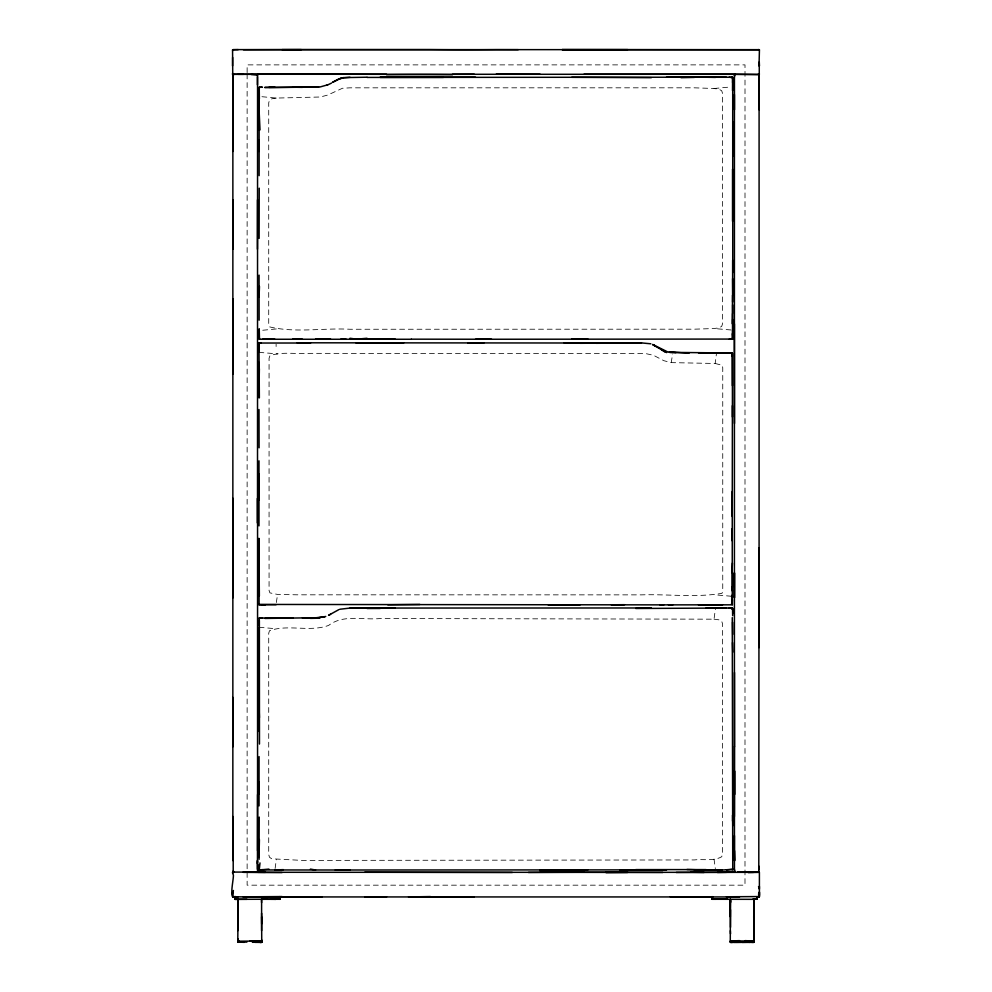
<?xml version="1.0" encoding="UTF-8"?>
<svg xmlns="http://www.w3.org/2000/svg" width="992" height="992" viewBox="0 0 992 992"><rect width="100%" height="100%" fill="white"/><g stroke="black" fill="none" stroke-linecap="round" stroke-linejoin="round"><path stroke-width="0.74" stroke-dasharray="4.96 3.72" d="M715.145 363.469L721.99 365.217L722.746 367.61L722.746 591.046L721.99 593.34C695.776 597.742 668.174 594.022 641.502 594.865L297.364 594.816L277.599 594.444L269.923 592.881L269.068 590.5L269.068 550.238L269.068 358.199L269.923 355.719C282.683 351.218 297.228 354.491 310.608 353.35L645.296 353.499L653.505 355.297L663.846 360.691L671.2 362.626L715.145 363.469L716.559 352.904M714.029 619.182L719.15 619.864L721.705 621.252L722.56 623.844L722.56 854L721.705 856.753C713.57 861.416 703.229 858.849 694.251 859.94L302.424 860.411L271.758 858.799L269.477 857.262L268.72 854.608L268.72 633.231L269.477 630.751C288.089 623.956 309.864 632.388 328.612 625.419C343.579 614.011 363.134 620.285 380.221 618.524L714.029 619.182L715.517 608.071M275.106 868.471L276.322 859.605M276.322 602.541L277.599 594.444M671.2 362.626L672.613 354.045M276.322 98.072L271.758 98.803L269.477 100.254L268.72 102.821L268.72 324.31L269.477 326.852C295.219 333.163 323.479 327.782 349.99 329.257L694.251 329.183L714.029 328.538L719.15 327.819L721.705 326.368L722.56 323.714L722.56 93.446L721.705 90.768L719.15 89.268L714.029 88.499L694.251 87.817L349.99 87.829L342.451 88.263L327.645 95.083L320.28 97.005L276.322 98.072L261.962 96.708M276.322 328.947L262.037 330.311M714.029 88.499L730.211 87.011M731.104 329.976L714.029 328.538M258.9 352.358L277.599 353.896M259.123 627.279L276.322 628.754M731.451 596.254L715.145 594.84M714.029 859.184L715.331 868.608M276.111 344.187L276.111 346.518M247.132 72.614L247.132 64.877L745.004 64.877L744.992 885.174L247.132 885.174L247.132 74.164"/><path stroke-width="1.49" d="M254.646 871.856L257.56 872.08L257.436 860.548M257.511 199.764L257.436 249.19M257.585 523.106L257.56 498.207L257.56 850.714M259.048 805.876L259.073 756.598M259.048 718.964L259.073 628.804M259.036 100.105L259.148 87.42L262.421 87.197L259.234 87.271L259.358 98.927M279.769 896.594L279.88 899.273L270.965 899.273M754.094 940.912L754.193 923.837M758.793 872.228L759.004 548.006M759.078 647.602L759.091 74.499L758.322 74.313M759.078 109.728L758.793 74.313L759.426 73.966M233.678 74.313L233.008 74.499L232.847 109.728L233.207 74.313M232.922 373.699L232.996 348.8M258.999 525.859L258.999 460.846M259.222 625.406L259.234 618.041L262.421 617.979M734.489 423.497L734.44 323.888M734.489 572.905L734.44 597.804L734.415 572.905M734.415 794.542L734.44 746.716M259.123 175.646L259.148 87.42L259.048 88.226M279.856 899.26L279.868 896.681L279.546 899.335L279.93 898.826M232.847 850.714L232.996 816.528L232.922 850.714M732.542 221.315L732.542 169.161M732.245 516.51L732.394 405.641M734.415 860.548L734.489 770.883L734.564 794.542M759.426 49.96L758.533 49.6L759.426 49.96L759.029 65.918M232.922 151.441L232.872 94.538M234.211 896.942C229.239 897.438 233.542 880.412 233.405 875.13L232.587 873.022L233.405 872.204L232.562 872.563L233.405 872.204M259.222 188.182L259.123 238.365M659.928 604.872L732.245 604.835L732.245 491.424M734.452 871.844L734.44 835.648M232.562 49.96L232.736 74.164L235.476 74.264L759.264 74.313L759.264 61.963L759.438 65.918M232.562 65.918L232.624 57.437M257.511 523.106L257.56 74.487M259.048 129.915L259.123 120.739M259.036 151.441L259.123 140.232M258.9 397.742L259.358 368.776M732.741 121.607L732.741 156.352M730.93 941.036L730.558 942.35L731.563 942.4L730.397 942.338L742.301 942.276M732.58 821.116L732.642 814.99L732.741 825.716M742.301 942.388L753.994 942.363L754.23 940.639M759.401 896.78L759.426 892.354M732.431 385.714L732.381 353.003L732.431 416.975M686.96 869.476C701.679 869.786 719.25 871.088 732.741 869.054L732.27 617.644M233.207 298.989L233.207 373.699M259.47 744.05L259.358 620.484M261.727 940.639L261.739 942.078M730.273 909.738L730.397 899.124L730.596 901.951M233.207 199.764L232.996 249.19M234.782 896.594L234.955 899.322M259.123 320.18L259.073 275.144M257.436 869.277L257.56 794.542M259.036 857.41L259.408 839.579M259.222 817.086L259.073 859.357M716.112 899.273L712.12 899.273L712.107 896.594L712.454 899.335L712.182 897.574L712.454 899.273L754.552 899.335M753.672 942.388C753.92 938.878 754.59 944.198 753.585 941.036M757.243 899.124L753.027 899.273L757.243 899.124L753.97 899.322M259.47 338.842L259.222 328.823L259.222 339.227L274.896 339.264M261.603 916.819L261.739 941.606M730.534 927.284L730.534 909.738M238.006 899.124L237.807 920.34M732.604 302.089L732.642 260.214M751.837 942.4L753.982 942.264L754.205 941.086L754.118 913.272M233.207 850.714L233.207 872.228M257.436 84.828L257.436 76.706M732.642 615.697L732.604 609.547M759.376 889.179L759.438 886.538M259.036 120.739L259.036 92.653M730.323 916.819L730.397 899.124L730.534 902.658M335.296 870.046L349.99 870.009L259.135 869.947L259.222 866.686M732.332 356.376L732.232 352.879L698.504 352.892M732.741 272.602L732.704 80.91M732.642 333.907L732.592 313.559M238.006 909.738L237.807 930.682M238.006 916.819L237.77 942.078L244.28 942.338M241.974 942.078L238.018 942.264L238.303 941.036M279.806 899.31L279.88 897.574M753.994 930.682L754.118 899.124L753.994 913.272M734.415 75.727L734.415 75.07M259.073 296.868L259.47 286.428M261.603 913.272L261.677 923.837M261.727 941.135L261.07 941.036L261.628 942.264L260.437 942.4L261.677 942.276L261.727 941.135L249.699 941.024M757.144 896.681L757.144 899.31M731.997 572.644L732.418 563.034M732.418 599.751L732.245 602.987M232.884 74.698L232.562 73.966L232.847 75.07L234.484 74.35L256.742 74.313L257.585 75.07L257.511 74.4M237.807 938.655L237.882 942.338M257.387 863.449L257.56 860.548M757.144 897.574L757.045 899.273L757.218 896.594M246.921 899.31L235.129 899.335L234.794 898.318M238.328 940.639L237.77 941.197L261.293 941.036L261.739 939.945M732.27 323.714L732.542 295.182M257.585 871.385L257.548 871.844M232.562 73.966L233.405 74.338L232.934 73.495M753.994 938.655L753.994 933.832M232.562 50.431L233.405 49.612L430.466 49.625A2741.094 1877.633 0 0 0 496.26 49.65L518.196 49.674M666.463 77.24L732.53 77.277L732.642 82.869M732.741 869.054L732.27 869.947M758.533 872.352L759.264 872.228M268.919 869.091L259.222 869.996L260.003 862.928M754.069 941.048L730.286 940.912L730.397 902.658M732.642 319.424L732.617 339.066L729.157 339.264M739.511 942.078L734.576 942.276L731.637 941.061C724.197 943.392 749.258 941.867 750.026 942.375M232.587 895.28L233.405 890.494M758.322 872.241L759.128 871.385M252.489 942.078L261.442 942.35L261.677 941.197L254.882 941.036M758.533 896.942L759.426 896.098L759.376 891.895M731.997 353.846L732.232 352.879M732.542 90.619L732.629 77.302L731.712 77.24M259.47 338.309L259.073 338.842M238.092 941.061L238.006 942.375M756.871 899L757.231 897.983M759.14 871.856L748.774 872.08M233.207 871.385L233.678 872.241M726.466 896.78L759.426 896.557M758.322 74.35L759.091 74.499L759.004 76.706M663.846 604.872L259.098 604.438M758.533 74.338L759.376 74.164L758.533 74.313M734.576 74.499L734.564 76.706M735.258 871.385L734.787 872.216M233.678 871.385L232.86 871.856M261.466 942.375L255.118 942.338M730.806 941.036L730.397 942.078L734.576 942.276M232.587 872.352L233.405 872.563M731.712 609.051L732.542 608.009L635.736 608.468M330.572 614.284L328.612 615.276L338.88 609.609M326.69 85.362L331.551 83.08M237.448 899.322L234.757 899.124M340.653 78.678L343.356 77.624L367.015 77.215M236.418 899.211L237.448 898.826M327.645 84.841L320.28 86.899L264.926 87.668M745.079 941.061L754.218 942.189L753.015 942.078M325.748 616.454L318.63 617.743M339.772 609.262L349.99 608.071L395.324 607.984M753.784 941.036L745.091 940.639M324.83 616.764L315.568 617.83M731.712 339.264L732.617 339.066L732.642 330.014M252.129 896.942L232.587 896.78L235.476 896.78M343.356 77.624L338.88 78.876L332.518 82.336L341.546 77.946L349.99 77.289M233.405 50.431L232.624 49.761L233.405 49.625M262.421 339.252L346.208 339.264M239.072 941.061L237.993 941.024M758.533 49.749L759.264 50.431M232.636 896.855L232.562 896.098L232.736 896.88L235.476 896.557M735.258 74.313L734.415 74.685L735.258 74.685M259.222 869.996L259.048 864.875L259.135 869.947L262.421 869.624M237.844 941.086L237.77 939.945M367.015 338.272L356.624 339.177L349.99 338.272M310.397 618.376L318.63 618.214M249.166 872.204L256.742 872.08M727.57 899.124L712.69 899.211M232.624 49.761L238.204 49.625M748.253 872.563L759.401 872.352L759.401 895.28M274.896 869.959L283.365 869.624M246.909 942.078L237.807 942.078M739.511 940.639L730.335 940.974M726.491 77.24L706.093 77.24L715.517 77.401M264.926 618.438L320.28 617.669M252.489 942.276L261.628 942.264M264.926 87.234L274.896 87.197M318.63 87.172L268.919 87.395M349.99 608.071L651.322 607.972M580.159 343.294L641.502 342.91L650.839 343.802M237.596 899.248L234.856 899.31L234.819 896.694M681.008 77.686L694.4 77.401M330.572 339.09L315.568 339.09M234.484 872.08L251.15 872.08M712.926 896.842L670.332 896.855M596.192 343.294L641.502 342.934M698.504 604.872L722.548 604.835M232.736 896.88L238.204 896.78M282.075 896.557L252.129 896.78M676.209 872.464L735.196 872.266M258.044 74.078L386.595 74.313M419.839 604.438L387.785 604.785M243.424 49.749L301.308 49.612M706.093 869.6L635.736 869.6M717.439 872.464L726.466 872.352M467.939 343.009L483.972 342.848M611.283 343.021L297.216 342.798M258.937 604.686L276.111 604.686M726.491 607.972L706.093 607.972L722.126 608.009M528.426 872.464L583.99 872.228M605.914 872.563L627.713 872.352L540.119 872.228M367.015 77.426L715.517 77.19M258.007 872.303L753.511 872.352M267.034 899.248L261.59 899.298L275.888 899.31L272.192 899.248M759.252 49.662L282.075 49.625M380.221 77.413L443.436 77.401M611.283 604.785L624.489 604.686M605.914 872.352L662.792 872.464M408.53 896.929L430.466 896.557M491.548 339.252L411.358 339.177M587.772 339.078L571.727 339.177L587.772 339.252M548.092 604.785L580.159 604.785M292.975 617.966L259.234 618.041L259.47 619.008M666.463 869.86L337.987 870.009M571.727 77.302L651.322 77.686M367.015 339.227L395.324 339.177M627.713 49.612L562.055 49.625L759.252 49.761M452.389 74.313L474.325 74.264M540.119 74.264L496.26 74.177M403.806 342.798L355.868 342.798M367.015 608.48L380.221 608.468M619.851 870.009L666.463 869.947M694.4 870.046L722.126 870.009M322.016 896.855L279.037 896.743M430.466 896.904L474.325 896.855M380.221 77.202L411.358 77.19A1853.118 1.426 0 0 0 475.503 77.19M411.358 339.264L340.653 339.227M475.503 339.264L732.617 339.066L732.27 333.907M310.608 343.009L258.974 343.034L258.9 352.358M731.451 596.254L732.418 596.254M732.704 634.421L732.592 622.22M259.036 651.236L259.222 660.511M539.66 869.86L587.772 869.947M726.466 872.204L735.196 872.204M757.504 872.154L737.354 872.154L738.99 872.241M243.424 872.352L282.075 872.563M364.783 872.228L512.343 872.476M243.176 896.942L739.573 896.942M279.905 899.211L235.389 899.335M259.234 940.912L261.69 940.912M261.466 941.197L261.442 942.264L259.259 942.189M583.99 74.264L735.196 74.239M564.126 342.848L596.192 342.91M364.783 896.855L386.595 896.904M244.875 872.204L265.36 872.352M238.204 74.313L243.424 74.326M302.424 617.979L315.568 618.041M668.459 604.835L672.849 604.872M260.921 604.835L265.137 604.872M742.834 872.154L748.774 872.204M736.076 74.35L759.004 74.698M675.924 352.668L669.352 352.396M690.878 872.228L704.06 872.464M292.975 87.184L302.424 87.37M243.226 872.08L247.182 872.154M729.157 77.19L732.542 77.686M292.975 338.842L302.424 339.227M726.491 869.86L732.542 869.6M689.056 353.251L667.554 351.85L653.505 344.844M732.741 942.4L730.558 942.264L730.534 941.197M260.921 343.009L258.974 343.034L259.358 397.742M670.27 352.371L731.984 353.003L730.509 352.792M251.15 74.487L257.213 75.07M264.926 338.842L268.919 339.227M310.397 869.091L315.568 870.009M729.157 608.009L732.542 608.468M237.795 940.912L238.44 941.036M758.533 872.204L759.252 872.365M712.454 899.273L712.07 898.603M652.612 344.646L666.649 352.606M652.612 344.435L655.29 345.873M232.636 74.264L232.562 73.495M660.908 349.209L664.789 351.912M233.405 896.78L232.587 896.098L232.587 892.354M731.451 603.917L732.381 604.698L732.245 595.002M712.07 899L712.144 896.681M758.793 871.385L759.091 872.067M259.11 604.81L258.9 538.334L259.358 595.907M758.533 886.538L759.351 888.51M758.533 893.99L759.252 896.768M734.415 871.385L734.576 872.067L734.44 869.277M732.542 337.305L732.728 338.272M753.672 916.819L754.118 920.34M232.847 871.385L232.922 872.154M234.794 897.574L234.955 899.211M731.997 587.041L732.332 591.046M259.222 112.989L260.003 129.915M730.397 930.682L730.534 933.832M261.466 899.124L261.603 902.658M237.882 899.124L238.006 902.658M237.77 906.204L237.882 909.738M237.77 909.738L237.882 913.272L237.882 902.658L237.882 906.204M732.629 77.302L732.704 79.31M734.489 850.714L734.787 860.548M259.42 717.576L259.073 706.428L259.222 731.513M759.004 79.31L759.128 84.828M731.997 528.872L732.245 540.876M732.542 642.556L732.741 652.203M259.036 627.279L259.222 637.31M754.118 902.658L754.218 909.738M732.642 304.854L732.741 313.038M259.073 781.684L259.222 793.997M732.592 278.628L732.741 295.182M759.128 866.338L759.14 869.277M732.691 608.468L732.728 613.639M258.999 409.522L259.086 447.801M734.44 76.706L734.489 109.728M258.999 386.793L258.9 362.39M238.328 941.197L238.328 942.276M734.564 746.716L734.489 672.514M232.996 597.804L232.86 498.207M232.996 746.716L232.872 697.413M258.9 473.891L258.9 499.968M734.415 94.538L734.415 816.528M732.431 572.644L732.431 587.041M261.603 899.124L261.603 930.682M259.073 332.196L259.073 335.904M232.872 79.31L232.847 860.548M386.607 74.76A2714.261 1938.777 0 0 1 452.389 74.76"/></g></svg>
